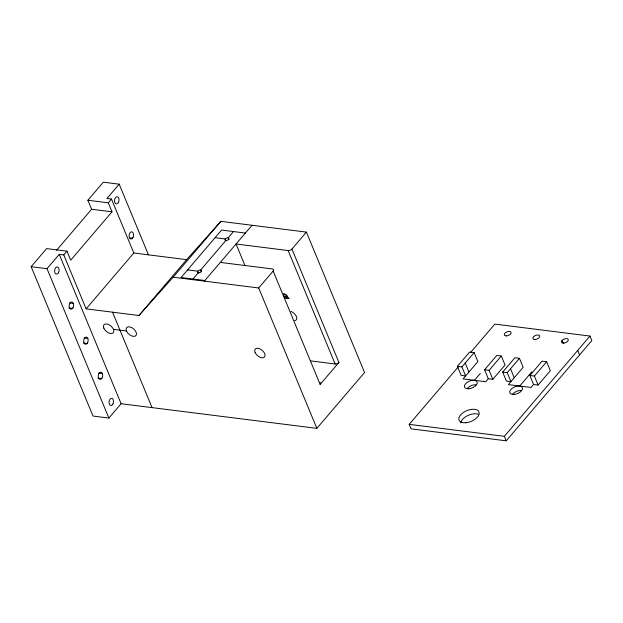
<?xml version="1.0" encoding="UTF-8"?>
<svg xmlns="http://www.w3.org/2000/svg" width="623" height="623" viewBox="0 0 623 623"><rect width="100%" height="100%" fill="white"/><g stroke="black" fill="none" stroke-linecap="round" stroke-linejoin="round"><path stroke-width="0.93" d="M31.15 266.683L47.005 268.677L59.24 254.355L63.772 254.924L86.114 308.86L138.945 315.511L186.651 259.651L220.869 221.352L306.407 232.114L364.556 372.499L316.85 428.359L121.111 403.727L108.877 418.049L93.022 416.055L31.15 266.683L46.593 248.6L66.98 251.162L70.71 260.157L111.992 211.812L108.27 202.825L87.882 200.263L91.604 209.25L111.992 211.812M87.882 200.263L103.325 182.181L119.188 184.174L148.453 254.838M56.576 250.267L91.604 209.25M119.188 184.174L106.954 198.496L111.486 199.064L133.82 253L186.651 259.651M63.772 254.924L66.98 251.162M108.27 202.825L111.486 199.064M86.114 308.86L133.82 253M138.945 315.511L173.155 277.212L220.869 221.352M192.966 279.011L198.324 272.742M225.845 240.517L200.614 270.055L201.361 271.854M233.493 231.561L228.143 237.83L228.882 239.629M204.328 281.129L252.042 225.277M173.155 277.212L258.701 287.974L273.162 271.036A2.889 1.558 -22.5 0 0 272.43 268.965L220.324 262.408M244.925 265.429L236.047 243.998L288.145 250.555A2.889 1.558 -22.5 0 0 291.946 249.052L306.407 232.114M273.162 271.036L320.144 384.453L338.92 362.469L291.946 249.052M457.383 366.347L461.916 366.916L465.638 375.91L461.106 375.334L457.383 366.347L469.617 352.026L474.15 352.595L477.872 361.581L463.099 378.885L485.753 381.735L488.292 378.761L492.824 379.329L505.058 365.008L501.336 356.013L496.804 355.445L484.569 369.766L488.292 378.761M470.684 352.377L494.841 324.092L589.989 336.07L591.85 340.563L506.219 440.819L411.071 428.85L409.202 424.356L458.139 367.064M461.916 366.916L474.15 352.595M474.422 380.31L480.286 373.45M484.569 369.766L489.102 370.342L501.336 356.013M502.668 372.079L507.2 372.647L510.922 381.634L506.39 381.066L502.668 372.079L514.902 357.758L519.434 358.326L523.156 367.313L508.384 384.617L531.037 387.467L533.576 384.484L538.108 385.061L550.343 370.732L546.62 361.745L542.088 361.176L529.854 375.498L533.576 384.484M507.2 372.647L519.434 358.326M519.707 386.042L531.941 371.713M529.854 375.498L534.386 376.066L546.62 361.745M409.202 424.356L504.357 436.326L589.989 336.07M287.304 296.065L284.158 296.836L288.955 298.518L286.144 294.959A6.137 3.551 40.5 0 0 283.481 293.456M283.465 294.975L286.144 294.959M285.233 298.285L288.955 298.518M245.384 233.064L221.601 230.066L181.075 277.515L204.866 280.506M215.099 237.674L225.292 238.959L226.04 240.758M129.693 237.877L132.497 238.227M187.578 269.907L197.771 271.184L198.511 272.983M69.566 302.895L73.296 303.362M68.818 307.941L72.548 308.408M113.464 329.341L126.492 330.984A6.137 3.551 40.5 0 0 135.425 336.031A6.137 3.551 40.5 0 0 131.998 327.753A6.137 3.551 40.5 0 0 126.492 330.984M311.002 360.935L335.127 363.972A2.889 1.558 -22.5 0 0 338.92 362.469M84.105 337.993L87.835 338.46M83.357 343.039L87.088 343.507M98.636 373.084L102.374 373.559M97.889 378.13L101.627 378.605M577.755 350.391L579.616 354.884M562.071 340.485L563.184 343.18M534.386 376.066L538.108 385.061M510.517 368.761L514.24 377.756M489.102 370.342L492.824 379.329M504.357 436.326L506.219 440.819M465.233 363.038L468.955 372.024M288.145 250.555L335.127 363.972M258.701 287.974L316.85 428.359M112.529 312.185L152.059 407.621M59.24 254.355L121.111 403.727M47.005 268.677L108.877 418.049M319.942 382.514A2.889 1.558 -22.5 0 1 320.144 384.453M290.925 311.43A6.137 3.551 40.5 0 1 296.4 316.492A6.137 3.551 40.5 0 1 294.749 320.658M467.359 388.347A6.791 3.66 -22.5 0 1 476.284 384.804M460.701 422.931A10.77 5.802 -22.5 0 1 467.639 415.603A10.77 5.802 -22.5 0 1 478.573 414.334M512.698 394.055A6.752 3.637 -22.5 0 1 521.568 390.535M132.948 237.558A3.606 2.212 -82.8 0 0 131.858 231.849A3.606 2.212 -82.8 0 0 129.179 236.857A3.606 2.212 -82.8 0 0 132.948 237.558M118.409 202.459A3.606 2.212 -82.8 0 0 117.319 196.759A3.606 2.212 -82.8 0 0 114.648 201.759A3.606 2.212 -82.8 0 0 118.409 202.459M73.008 307.739A3.606 2.212 -82.8 0 0 71.918 302.03A3.606 2.212 -82.8 0 0 69.239 307.038A3.606 2.212 -82.8 0 0 73.008 307.739M87.539 342.829A3.606 2.212 -82.8 0 0 86.449 337.129A3.606 2.212 -82.8 0 0 83.778 342.136A3.606 2.212 -82.8 0 0 87.539 342.829M102.079 377.927A3.606 2.212 -82.8 0 0 100.988 372.227A3.606 2.212 -82.8 0 0 98.309 377.226A3.606 2.212 -82.8 0 0 102.079 377.927M58.469 272.64A3.606 2.212 -82.8 0 0 57.378 266.94A3.606 2.212 -82.8 0 0 54.699 271.94A3.606 2.212 -82.8 0 0 58.469 272.64M112.895 404.031A3.606 2.212 -82.8 0 0 111.805 398.331A3.606 2.212 -82.8 0 0 109.126 403.338A3.606 2.212 -82.8 0 0 112.895 404.031M226.328 240.525A2.165 1.168 -22.5 0 0 229.007 238.375A2.165 1.168 -22.5 0 0 225.651 238.617A2.165 1.168 -22.5 0 0 226.328 240.525M198.799 272.749A2.165 1.168 -22.5 0 0 201.478 270.6A2.165 1.168 -22.5 0 0 198.122 270.849A2.165 1.168 -22.5 0 0 198.799 272.749M103.831 328.134A6.137 3.551 40.5 0 0 112.771 333.18A6.137 3.551 40.5 0 0 109.344 324.902A6.137 3.551 40.5 0 0 103.831 328.134M255.056 352.416A6.137 3.551 40.5 0 0 263.996 357.462A6.137 3.551 40.5 0 0 260.57 349.192A6.137 3.551 40.5 0 0 255.056 352.416M468.73 388.768A6.791 3.66 -22.5 0 0 477.14 382.016A6.791 3.66 -22.5 0 0 466.611 382.787A6.791 3.66 -22.5 0 0 468.73 388.768M514.053 394.437A6.752 3.637 -22.5 0 0 522.409 387.732A6.752 3.637 -22.5 0 0 511.942 388.495A6.752 3.637 -22.5 0 0 514.053 394.437M465.693 422.744A10.77 5.802 -22.5 0 0 479.025 412.044A10.77 5.802 -22.5 0 0 462.328 413.259A10.77 5.802 -22.5 0 0 465.693 422.744M506.585 335.898A3.606 1.947 -22.5 0 0 511.047 332.316A3.606 1.947 -22.5 0 0 505.455 332.721A3.606 1.947 -22.5 0 0 506.585 335.898M563.784 343.094A3.606 1.947 -22.5 0 0 568.254 339.512A3.606 1.947 -22.5 0 0 562.655 339.917A3.606 1.947 -22.5 0 0 563.784 343.094M535.18 339.496A3.606 1.947 -22.5 0 0 539.65 335.914A3.606 1.947 -22.5 0 0 534.059 336.319A3.606 1.947 -22.5 0 0 535.18 339.496"/></g></svg>
